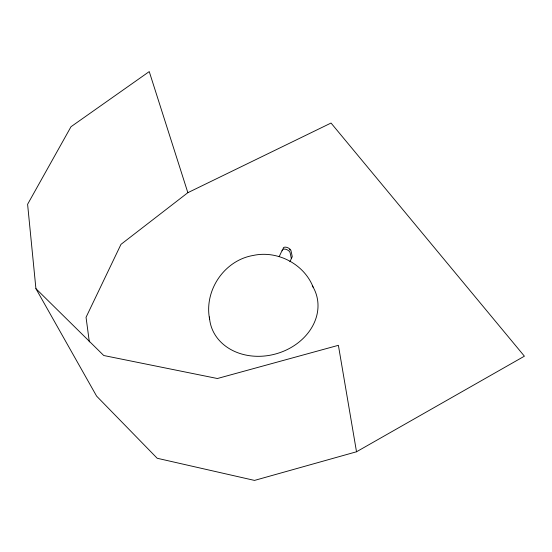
<?xml version="1.0" encoding="UTF-8"?>
<svg xmlns="http://www.w3.org/2000/svg" width="552" height="552" viewBox="0 0 552 552"><rect width="100%" height="100%" fill="white"/><g stroke="black" fill="none" stroke-linecap="round" stroke-linejoin="round"><path stroke-width="0.83" d="M289.91 261.717L292.256 256.68L291.021 250.794A4.264 2.222 25.2 0 0 286.536 247.303A4.264 2.222 25.2 0 0 283.148 248.904M279.174 256.632L282.224 250.201M187.852 192.682L149.247 71.587L71.008 126.718L27.6 204.288L35.914 288.648L96.6 396.115L157.196 458.263L254.506 480.412L356.516 451.771L524.4 356.185L331.034 123.041L187.852 192.682L120.978 244.363L86.043 317.303L89.334 341.881M35.914 288.648L103.755 355.516L217.385 378.513L338.39 345.317L356.516 451.771M313.129 287.15C304.193 264.111 277.435 250.132 253.285 255.438L252.63 255.555C223.864 260.744 203.812 290.952 209.67 319.498M291.366 258.598L290.117 252.726A4.271 2.215 25.2 0 0 285.625 249.235A4.271 2.215 25.2 0 0 282.238 250.829M312.266 285.701A54.938 45.25 -15.5 0 1 277.38 353.452A54.938 45.25 -15.5 0 1 209.45 316.965M289.538 249.497A3.34 1.739 25.2 0 1 289.952 250.049"/></g></svg>
